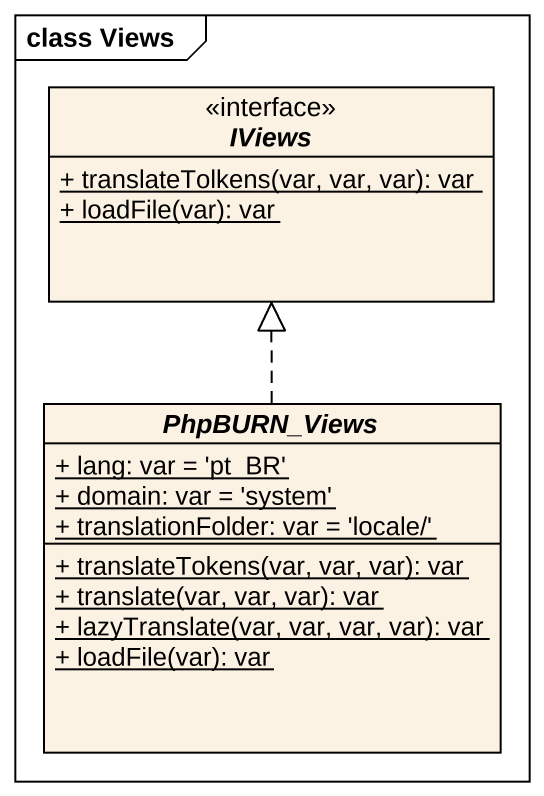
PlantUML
@startuml
mainframe class Views
hide circle
hide empty members
skinparam classAttributeIconSize 0
interface IViews <<interface>> {
  {static} + translateTolkens(var, var, var): var
  {static} + loadFile(var): var
}
abstract class PhpBURN_Views {
  {static} + lang: var = 'pt_BR'
  {static} + domain: var = 'system'
  {static} + translationFolder: var = 'locale/'
  {static} + translateTokens(var, var, var): var
  {static} + translate(var, var, var): var
  {static} + lazyTranslate(var, var, var, var): var
  {static} + loadFile(var): var
}
PhpBURN_Views .up.|> IViews
@enduml
